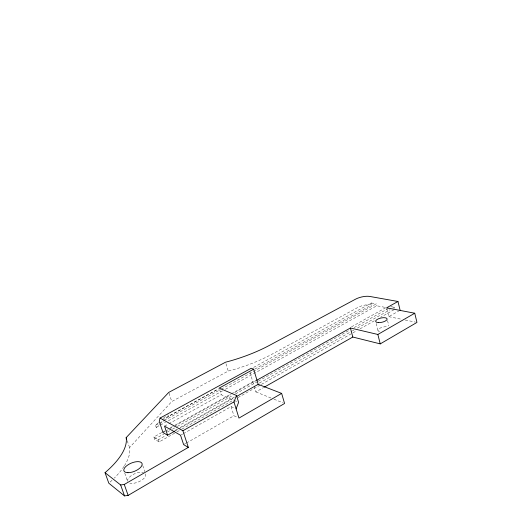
<?xml version="1.0" encoding="UTF-8"?>
<svg xmlns="http://www.w3.org/2000/svg" width="522" height="522" viewBox="0 0 522 522"><rect width="100%" height="100%" fill="white"/><g stroke="black" fill="none" stroke-linecap="round" stroke-linejoin="round"><path stroke-width="0.39" stroke-dasharray="2.61 1.96" d="M124.425 465.741A82.202 33.943 -24.6 0 0 129.789 449.005L129.58 447.537L171.764 401.529L228.225 371.077L233.262 369.726A75.971 27.007 -17.1 0 0 272.19 354.079L357.694 307.53A10.368 3.693 -13.1 0 1 371.892 304.841L371.416 302.982L253.516 367.455M158.42 422.689L155.504 425.299L156.222 427.433L159.132 424.817M159.719 424.288L168.462 416.439L218.424 389.027M163.68 417.991L165.428 416.425M184.331 444.242L185.728 443.439M186.426 443.034L233.915 415.747L237.51 417.43M254.103 386.032L255.865 391.924L263.649 387.513M386.763 308.567L388.786 316.658L398.697 311.047M181.245 434.846L182.654 434.05M183.352 433.651L231.089 406.599L234.678 408.224M161.696 432.601L153.879 436.96L158.394 439.713L165.507 435.726M174.746 430.539L177.591 428.947M180.429 427.348L234.456 397.04M259.336 383.083L351.743 331.242M352.454 330.837L353.87 330.041M357.426 328.051L390.123 309.703M392.968 308.111L394.391 307.308L394.867 309.239L380.668 317.232M175.353 430.852L178.185 429.26M178.889 428.862L234.11 397.862M153.879 436.96L154.616 439.152L159.138 441.925L176.182 432.333M176.893 431.935L181.154 429.534M181.858 429.136L233.693 399.963M237.954 397.562L260.674 384.773M261.385 384.375L352.265 333.219M352.976 332.821L356.526 330.817M360.076 328.821L374.274 320.828M154.616 439.152L163.849 433.991M167.399 432.001L169.533 430.813M172.371 429.221L176.632 426.839M177.343 426.441L232.734 395.467M235.572 393.882L257.587 381.569M258.299 381.177L349.198 330.348M354.17 327.568L388.257 308.509M162.407 432.203L165.252 430.617M170.231 427.844L172.364 426.657M175.209 425.071L230.659 394.162M231.37 393.771L255.545 380.297M351.521 326.805L386.358 307.386M163.001 432.549L165.128 431.361M165.833 430.97L168.671 429.391M169.376 428.993L173.63 426.618M174.335 426.226L231.031 394.599M234.574 392.622L255.845 380.76M164.541 426.141L168.084 424.177M168.795 423.786L221.23 394.743L233.536 400.126M156.222 427.433L159.791 425.463M160.502 425.071L165.5 422.311M168.352 420.739L222.6 390.815M225.458 389.242L376.78 305.781L385.921 307.53M162.094 419.734L218.424 388.838M254.827 369.061L371.892 304.841M155.504 425.299L159.079 423.335M159.791 422.937L163.366 420.973M164.078 420.582L220.532 389.549M221.243 389.151L376.303 303.902L376.78 305.781M371.416 302.982L376.303 303.902M390.704 306.616L394.391 307.308M388.786 316.658L401.307 319.223M405.222 320.019L415.395 322.1M255.865 391.924L270.977 398.005M273.998 399.219L283.061 402.867M234.261 400.439L237.158 401.705M124.751 473.186L127.688 481.545A9.748 4.515 -22.8 0 1 132.621 474.772A9.748 4.515 -22.8 0 1 143.498 472.41M127.205 440.692L129.58 447.537M142.767 465.604L144.855 471.666M158.394 439.713L159.138 441.925M167.764 414.337L168.462 416.439M169.017 393.144L171.764 401.529M219.618 389.575L221.23 394.743M231.089 406.599L233.915 415.747M225.967 363.69L228.225 371.077M250.025 372.401L253.881 385.295M376.225 323.464L377.954 330.263M387.539 320.599L388.87 325.917M379.553 331.607A5.859 2.251 -12.4 0 1 379.69 328.345A5.859 2.251 -12.4 0 1 387.787 326.876M145.638 473.937A9.748 4.515 -22.8 0 1 140.77 480.795A9.748 4.515 -22.8 0 1 129.769 483.137M124.014 466.381A82.202 33.943 -24.6 0 1 114.311 478.074M112.047 480.266A82.202 33.943 -24.6 0 1 108.811 483.202"/><path stroke-width="0.78" d="M400.113 310.244L397.966 301.481L369.759 296.444A10.394 3.595 -13.2 0 0 355.534 299.178L269.639 345.27A76.173 26.283 -17.1 0 1 230.567 360.852L225.511 362.216L168.769 392.381L126.148 437.651L126.35 439.08A82.456 33.088 -24.3 0 1 105.039 472.671L108.811 483.202L124.517 495.9L128.131 495.411L284.575 403.473L281.645 393.399L258.181 384.342L253.666 369.184L251.16 368.284L160.058 418.063L159.243 421.3L163.001 432.549L167.562 435.224L174.642 431.25M236.114 408.876L238.606 402.338L236.505 395.474L219.162 388.1L253.666 369.184M281.645 393.399L238.952 418.102L233.98 401.914L236.505 395.474M264.354 387.115L352.8 337.036L380.251 343.887L416.961 322.42L414.742 313.226L386.58 307.83L397.966 301.481M105.039 472.671L120.641 484.964L124.269 484.462L188.331 447.393L182.889 430.754L160.058 418.063M256.556 380.362L350.425 327.999L377.856 334.471L414.742 313.226M182.889 430.754L233.98 401.914M236.942 396.27L258.181 384.342M188.331 447.393L183.633 444.64L180.547 435.244L164.541 426.141L167.562 435.224M120.641 484.964L124.517 495.9M124.269 484.462L128.131 495.411M126.148 437.651L126.676 439.172M350.425 327.999L352.8 337.036M377.856 334.471L380.251 343.887M378.47 322.635A5.879 2.192 -12.5 0 0 387.154 319.086A5.879 2.192 -12.5 0 0 378.574 318.74A5.879 2.192 -12.5 0 0 378.47 322.635M127.962 472.697A9.781 4.404 -22.5 0 0 142.167 464.489A9.781 4.404 -22.5 0 0 128.836 464.306A9.781 4.404 -22.5 0 0 127.962 472.697"/></g></svg>
